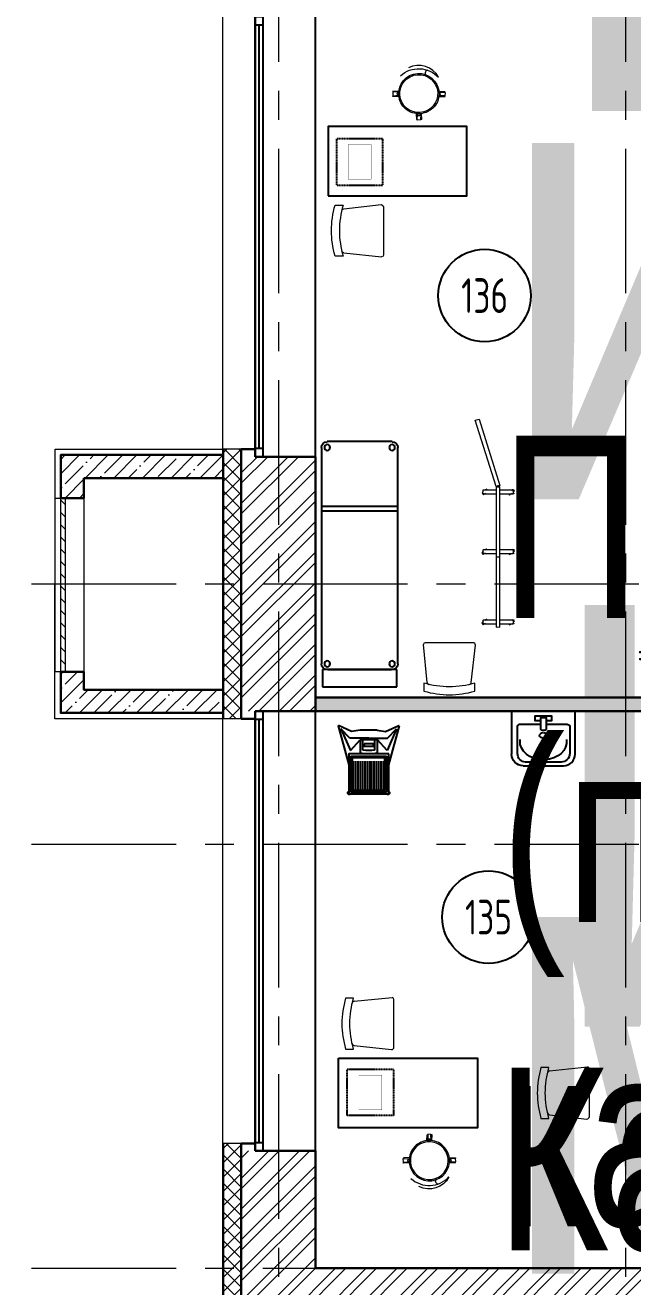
# Model space of a CAD drawing. Header units: millimetres. Extents: x -13407 to 8063098, y -54153 to 109271.
# Drawn here: x -2618 to 2632, y 27320 to 38225 of the extents above; entities that cross this region are included whole.
import ezdxf
from ezdxf.enums import TextEntityAlignment as Align

# ---------------------------------------------------------------- set-up
doc = ezdxf.new("R2018")
doc.units = ezdxf.units.MM
for name, pattern in [('ADSK_Сверху', [450, 300, -150]), ('CENTER', [2, 1.25, -0.25, 0.25, -0.25]), ('HIDDEN', [6, 4, -2])]:
    doc.linetypes.add(name, pattern=pattern)
doc.layers.get('Defpoints').update_dxf_attribs({"color": 6})
for name, color, linetype, lineweight in [('_0', 250, 'Continuous', 9), ('АР_Маркер экспликации', 239, 'Continuous', 13), ('АР_МосжилНии_Стены', 202, 'Continuous', 30), ('АР_Навесной фасад', 5, 'Continuous', 5), ('АР_Номер помещения', 1, 'Continuous', 25), ('АР_Оси', 193, 'Continuous', 9), ('АР_Перегородки газоблок', 165, 'Continuous', 30), ('АР_Перегородки газоблок_Штрих', 165, 'Continuous', 5), ('АР_Помещения_площадь', 19, 'Continuous', 9), ('АР_Сущ Несущая стена', 202, 'Continuous', 30), ('АР_Утеплитель', 250, 'Continuous', 9), ('АР_Штриховка кирпич', 250, 'Continuous', 9), ('АР_Штриховка монолит', 250, 'Continuous', 9), ('ТХ_ОСНОВНОЙ', 103, 'Continuous', 25)]:
    doc.layers.add(name, color=color, linetype=linetype, lineweight=lineweight)
doc.layers.add('АР_Названия помещений', color=124, linetype='Continuous', lineweight=5, plot=False)
for name, color, linetype in [('АР_новое окно', 160, 'Continuous'), ('ТХ_мебель_мед', 210, 'Continuous'), ('ТХ_обор_мед', 212, 'Continuous'), ('ТХ_сантехника', 253, 'Continuous')]:
    doc.layers.add(name, color=color, linetype=linetype)
doc.styles.add('ISOCPEUR', font='isocpeur.ttf', dxfattribs={"width": 0.7})
doc.styles.get("Standard").update_dxf_attribs({"font": 'arial.ttf'})
pattern_1 = [(45, (-951676.66, 109617.1), (-132.58252, 132.58252), []), (45, (-951588.28, 109617.1), (-132.58252, 132.58252), [])]

# ---------------------------------------------------------------- blocks, each defined once
blk = doc.blocks.new('*U392')
at = {"layer": 'АР_новое окно', "lineweight": 20}
for p, q in [((0, 3800), (-70, 3800)), ((0, 0), (-70, 0))]:
    blk.add_line(p, q, dxfattribs=at)
at = {"layer": 'АР_новое окно'}
for p, q in [((-70, 3800), (-70, 0)), ((-70, 0), (-70, 3800)), ((0, 3730), (-70, 3730)), ((-35, 3730), (-35, 70)), ((0, 3800), (0, 0)), ((0, 70), (-70, 70))]:
    blk.add_line(p, q, dxfattribs=at)
blk = doc.blocks.new('*U425')
at = {"layer": 'АР_новое окно', "lineweight": 20}
for p, q in [((0, 3800), (-70, 3800)), ((0, 0), (-70, 0))]:
    blk.add_line(p, q, dxfattribs=at)
at = {"layer": 'АР_новое окно'}
for p, q in [((-70, 3800), (-70, 0)), ((-70, 0), (-70, 3800)), ((0, 3730), (-70, 3730)), ((-35, 3730), (-35, 70)), ((0, 3800), (0, 0)), ((0, 70), (-70, 70))]:
    blk.add_line(p, q, dxfattribs=at)
blk = doc.blocks.new('*U605')
at = {"layer": 'Defpoints', "color": 7, "style": 'ISOCPEUR', "width": 0.7}
blk.add_attdef('ПЛОЩАДЬ_ПОМЕЩЕНИЯ', text='', height=200, dxfattribs=at).set_placement((8729, 1809), align=Align.MIDDLE_RIGHT)
at = {"layer": 'Defpoints', "color": 7, "style": 'ISOCPEUR', "width": 0.7, "flags": 1}
blk.add_attdef('КАТЕГОРИЯ', (-499, -2092), '', height=250, dxfattribs=at)
at = {"layer": 'АР_Номер помещения', "color": 7, "style": 'ISOCPEUR', "width": 0.7}
blk.add_attdef('НОМЕР_ПОМЕЩЕНИЯ', text='', height=300, dxfattribs=at).set_placement((6703, 2572), align=Align.MIDDLE_CENTER)
at = {"layer": 'АР_Помещения_площадь', "color": 7, "lineweight": 30, "width": 0.7, "flags": 104}
blk.add_attdef('ИМЯ_ПОМЕЩЕНИЯ', text='', height=100, dxfattribs=at).set_placement((158, 1217), align=Align.MIDDLE_CENTER)
blk = doc.blocks.new('*U628')
at = {"layer": 'Defpoints', "color": 7, "style": 'ISOCPEUR', "width": 0.7}
blk.add_attdef('ПЛОЩАДЬ_ПОМЕЩЕНИЯ', text='', height=200, dxfattribs=at).set_placement((652, 637), align=Align.MIDDLE_RIGHT)
at = {"layer": 'Defpoints', "color": 7, "style": 'ISOCPEUR', "width": 0.7, "flags": 1}
blk.add_attdef('КАТЕГОРИЯ', (-499, -2092), '', height=250, dxfattribs=at)
at = {"layer": 'АР_Номер помещения', "color": 7, "style": 'ISOCPEUR', "width": 0.7}
blk.add_attdef('НОМЕР_ПОМЕЩЕНИЯ', text='', height=300, dxfattribs=at).set_placement((224, 2314), align=Align.MIDDLE_CENTER)
at = {"layer": 'АР_Помещения_площадь', "color": 7, "lineweight": 30, "width": 0.7, "flags": 104}
blk.add_attdef('ИМЯ_ПОМЕЩЕНИЯ', text='', height=100, dxfattribs=at).set_placement((158, 1217), align=Align.MIDDLE_CENTER)
blk = doc.blocks.new('*U631')
at = {"layer": 'Defpoints', "color": 7}
blk.add_line((-11764, -648), (-12187, -648), dxfattribs=at)
at = {"layer": 'АР_Номер помещения', "color": 7}
blk.add_circle((-13711, 2711), 400, dxfattribs=at)
at = {"layer": 'Defpoints', "color": 7, "style": 'ISOCPEUR', "width": 0.7}
blk.add_attdef('ПЛОЩАДЬ_ПОМЕЩЕНИЯ', text='', height=200, dxfattribs=at).set_placement((-11760, -402), align=Align.MIDDLE_RIGHT)
at = {"layer": 'Defpoints', "color": 7, "style": 'ISOCPEUR', "width": 0.7, "flags": 1}
blk.add_attdef('КАТЕГОРИЯ', (-499, -2092), '', height=250, dxfattribs=at)
at = {"layer": 'АР_Номер помещения', "color": 7, "style": 'ISOCPEUR', "width": 0.7}
blk.add_attdef('НОМЕР_ПОМЕЩЕНИЯ', text='', height=300, dxfattribs=at).set_placement((-13711, 2711), align=Align.MIDDLE_CENTER)
at = {"layer": 'АР_Помещения_площадь', "color": 7, "lineweight": 30, "width": 0.7, "flags": 104}
blk.add_attdef('ИМЯ_ПОМЕЩЕНИЯ', text='', height=100, dxfattribs=at).set_placement((158, 1217), align=Align.MIDDLE_CENTER)
blk = doc.blocks.new('*U635')
at = {"layer": 'Defpoints', "color": 7}
blk.add_line((-12781, 371), (-13203, 371), dxfattribs=at)
at = {"layer": 'АР_Номер помещения', "color": 7}
blk.add_circle((-18503, 3294), 400, dxfattribs=at)
at = {"layer": 'Defpoints', "color": 7, "style": 'ISOCPEUR', "width": 0.7}
blk.add_attdef('ПЛОЩАДЬ_ПОМЕЩЕНИЯ', text='', height=200, dxfattribs=at).set_placement((-12776, 618), align=Align.MIDDLE_RIGHT)
at = {"layer": 'Defpoints', "color": 7, "style": 'ISOCPEUR', "width": 0.7, "flags": 1}
blk.add_attdef('КАТЕГОРИЯ', (-499, -2092), '', height=250, dxfattribs=at)
at = {"layer": 'АР_Номер помещения', "color": 7, "style": 'ISOCPEUR', "width": 0.7}
blk.add_attdef('НОМЕР_ПОМЕЩЕНИЯ', text='', height=300, dxfattribs=at).set_placement((-18503, 3294), align=Align.MIDDLE_CENTER)
at = {"layer": 'АР_Помещения_площадь', "color": 7, "lineweight": 30, "width": 0.7, "flags": 104}
blk.add_attdef('ИМЯ_ПОМЕЩЕНИЯ', text='', height=100, dxfattribs=at).set_placement((158, 1217), align=Align.MIDDLE_CENTER)
blk = doc.blocks.new('раковина большая')
for points in [[(0, 275), (-371, 275)], [(-365, 222), (-132, 222)], [(0, 275), (0, -275)], [(-439, -154), (-439, 154)], [(-111, 191), (-111, 21)], [(-164, 16), (-159, 21), (-53, 21), (-53, -26), (-159, -26)], [(-79, -26), (-79, -74), (-42, -74), (-42, 74), (-79, 74), (-79, 21)], [(-111, -26), (-111, -196)], [(-132, -228), (-365, -228)]]:
    blk.add_lwpolyline(points)
blk.add_lwpolyline([(-471, 175), (-471, -175, 0.414612), (-371, -275), (0, -275)], format="xyb")
for points in [[(-471, 175), (-471, 228), (-424, 275), (-371, 275)], [(-439, 154), (-439, 191), (-408, 222), (-365, 222)], [(-132, 222), (-122, 222), (-111, 212), (-111, 191)], [(-418, 0), (-418, 116), (-344, 206), (-254, 201)], [(-254, 201), (-249, 201), (-249, 201), (-244, 201)], [(-418, -11), (-418, -11), (-418, -5), (-418, 0)], [(-233, 0), (-233, 16), (-222, 32), (-212, 32)], [(-212, -32), (-222, -32), (-233, -21), (-233, 0)], [(-212, 32), (-196, 32), (-185, 16), (-185, 0)], [(-185, 0), (-185, -21), (-196, -32), (-212, -32)], [(-159, -26), (-169, -16), (-169, 0), (-164, 16)], [(-244, -201), (-339, -212), (-413, -127), (-418, -11)], [(-365, -228), (-408, -228), (-439, -196), (-439, -154)], [(-111, -196), (-111, -212), (-122, -228), (-132, -228)]]:
    blk.add_open_spline(points, degree=3)
blk = doc.blocks.new('стол с тумбой 1200х600')
blk.add_lwpolyline([(-19012, 19801), (-19012, 21001), (-19612, 21001), (-19612, 19801)], close=True)
at = {"linetype": 'HIDDEN', "ltscale": 0.1}
blk.add_lwpolyline([(-19505, 19875), (-19105, 19875), (-19105, 20275), (-19505, 20275)], close=True, dxfattribs=at)
blk = doc.blocks.new('М012')
at = {"layer": 'ТХ_мебель_мед', "lineweight": 0}
for points in [[(369567, -213307, 0.409091), (369742, -213133, 0.409091), (369567, -212958, 0.420501), (369393, -213133, 0.420501)], [(369567, -213297, 0.41129), (369731, -213133, 0.41129), (369567, -212969, 0.41129), (369403, -213133, 0.41129)]]:
    blk.add_lwpolyline(points, format="xyb", close=True, dxfattribs=at)
for points in [[(369498, -212974), (369483, -212921), (369488, -212921)], [(369536, -212958), (369525, -212910), (369520, -212916)], [(369393, -213159), (369345, -213170), (369345, -213180)], [(369403, -213201), (369356, -213212), (369356, -213207)], [(369631, -213291), (369647, -213344), (369641, -213344)], [(369588, -213307), (369604, -213355), (369610, -213350)]]:
    blk.add_lwpolyline(points, dxfattribs=at)
for points in [[(369530, -212958), (369514, -212910), (369488, -212921), (369504, -212969), (369509, -212953), (369520, -212953)], [(369393, -213164), (369345, -213180), (369350, -213207), (369403, -213191), (369387, -213191), (369382, -213175)], [(369626, -213297), (369641, -213344), (369610, -213355), (369599, -213302), (369610, -213313), (369620, -213313)]]:
    blk.add_lwpolyline(points, close=True, dxfattribs=at)
blk.add_lwpolyline([(369758, -213244, 0.40938), (369657, -212931, -0.409379), (369806, -213159)], format="xyb", dxfattribs=at)
for points in [[(369726, -213032), (369721, -213032), (369716, -213032), (369710, -213032)], [(369742, -213006), (369742, -213016), (369737, -213027), (369726, -213032)]]:
    blk.add_open_spline(points, degree=3, dxfattribs=at)
blk = doc.blocks.new('М018')
at = {"layer": 'ТХ_обор_мед', "ltscale": 100, "const_width": 2}
blk.add_lwpolyline([(-242944.5, 88359.5), (-242744.5, 88359.5), (-242744.5, 88059.5), (-242944.5, 88059.5)], close=True, dxfattribs=at)
blk = doc.blocks.new('М013')
at = {"lineweight": 0}
for points in [[(364128, -214788), (363800, -214756)], [(364128, -215169), (363805, -215206)]]:
    blk.add_lwpolyline(points, dxfattribs=at)
blk.add_lwpolyline([(364202, -215201), (364133, -215201, 0.144578), (364133, -214761), (364202, -214761, -0.144578)], format="xyb", close=True, dxfattribs=at)
for points in [[(363784, -214772), (363784, -214761), (363789, -214756), (363800, -214756)], [(363784, -215190), (363784, -215047), (363784, -214910), (363784, -214772)], [(364128, -214788), (364138, -214788), (364144, -214798), (364144, -214804)], [(363805, -215206), (363794, -215206), (363784, -215196), (363784, -215185)], [(364144, -215153), (364144, -215164), (364138, -215169), (364128, -215169)]]:
    blk.add_open_spline(points, degree=3, dxfattribs=at)
blk = doc.blocks.new('ВЕСЫ ЭЛЕКТРОННЫЕ С ЭЛЕКТРОННЫМ РОСТОМЕРОМ')
for p, q in [((-265, 162), (-260, 165)), ((-265, 162), (-173, -176)), ((-163, 56), (-241, 135)), ((-241, 135), (-159, -53)), ((-74, 124), (73, 124)), ((239, 135), (157, -53)), ((161, 56), (239, 135)), ((264, 162), (172, -176)), ((264, 162), (259, 165)), ((-1, 56), (-163, 56)), ((-159, -53), (-76, 41)), ((-76, -73), (-76, 41)), ((-76, 41), (74, 41)), ((-53, -48), (-53, 41)), ((-1, 56), (161, 56)), ((50, -48), (50, 41)), ((74, 41), (74, -73)), ((157, -53), (74, 41)), ((-155, -101), (-155, -411)), ((75, -101), (-155, -101)), ((155, -101), (75, -101)), ((155, -411), (155, -101)), ((-129, -385), (-129, -145)), ((-109, -385), (-109, -145)), ((-89, -385), (-89, -145)), ((-69, -385), (-69, -145)), ((-49, -385), (-49, -145)), ((-29, -385), (-29, -145)), ((-9, -385), (-9, -145)), ((11, -385), (11, -145)), ((31, -385), (31, -145)), ((51, -385), (51, -145)), ((71, -385), (71, -145)), ((91, -385), (91, -145)), ((111, -385), (111, -145)), ((131, -385), (131, -145)), ((-155, -411), (155, -411))]:
    blk.add_line(p, q)
for points in [[(-74, 124), (-147, 111), (-260, 165)], [(73, 124), (147, 111), (259, 165)], [(75, -115), (141, -115), (141, -395), (-139, -395), (-139, -115), (75, -115)]]:
    blk.add_lwpolyline(points)
for points in [[(39, 5), (39, -15), (-41, -15), (-41, 5)], [(-174, -81), (172, -81), (172, -426), (-174, -426)]]:
    blk.add_lwpolyline(points, close=True)
for centre, radius, start, end in [((-1, 273), 355, 257.7929, 282.2071), ((-1, 303), 355, 261.6522, 278.3478), ((-168, -419), 13, 116.3351, 324.8146), ((167, -419), 13, 215.1854, 63.6649)]:
    blk.add_arc(centre, radius, start, end)
blk = doc.blocks.new('137')
at = {"extrusion": (0.000470712, 6.19742e-05, 1)}
for p, q in [((7031710, 1186294, 0), (7031710, 1188164, 0)), ((7031760, 1188214, 0), (7032320, 1188214, 0)), ((7032370, 1188164, 0), (7032370, 1186294, 0)), ((7031715, 1187654, 0), (7032365, 1187654, 0)), ((7031715, 1187614, 0), (7032365, 1187614, 0)), ((7032315, 1186244, 0), (7031765, 1186244, 0))]:
    blk.add_line(p, q, dxfattribs=at)
at = {"linetype": 'ADSK_Сверху', "ltscale": 25, "elevation": 0}
blk.add_lwpolyline([(7031718, 1186244), (7032361, 1186244), (7032361, 1186094), (7031718, 1186094)], close=True, dxfattribs=at)
at = {"extrusion": (0.000470712, 6.19742e-05, 1)}
for centre in [(7031759, 1188163, 3384), (7032319, 1188163, 3384), (7031759, 1186293, 3384), (7032319, 1186293, 3384)]:
    blk.add_circle(centre, 25, dxfattribs=at)
for centre, start, end in [((7031759, 1188163, 3384), 90, 180), ((7032319, 1188163, 3384), 360, 90), ((7031759, 1186293, 3384), 180, 270), ((7032319, 1186293, 3384), 270, 360)]:
    blk.add_arc(centre, 50, start, end, dxfattribs=at)
blk = doc.blocks.new('ширма')
at = {"lineweight": 0}
for points in [[(858, 845), (849, 852), (1220, 1329), (1231, 1318), (1245, 1309), (874, 833), (865, 840)], [(1095, 1356), (1109, 1375)], [(1183, 1282), (1098, 1348)], [(1102, 1366), (1100, 1377), (1120, 1382), (1121, 1371)], [(1124, 1328), (1112, 1327), (1111, 1338)], [(1118, 1373), (1203, 1307)], [(1290, 1199), (1292, 1188), (1300, 1191), (1208, 1262)], [(1228, 1288), (1319, 1217)], [(1288, 1241), (1299, 1242), (1303, 1229)], [(1320, 1211), (1305, 1192), (1311, 1193), (1310, 1198)], [(722, 876), (736, 895)], [(729, 886), (728, 897), (747, 902), (748, 891)], [(745, 894), (830, 827)], [(485, 365), (476, 373), (847, 849), (859, 839), (872, 829), (501, 353), (492, 360)], [(810, 802), (726, 868)], [(751, 849), (740, 847), (738, 859)], [(917, 719), (919, 708), (927, 712), (836, 783)], [(855, 808), (946, 737)], [(915, 761), (926, 763), (931, 749)], [(947, 731), (932, 712), (938, 713), (937, 719)], [(405, 469), (419, 488)], [(493, 395), (408, 461)], [(414, 482), (414, 487), (433, 492), (434, 481)], [(434, 441), (426, 438), (421, 451)], [(428, 486), (513, 420)], [(481, 360), (474, 370), (-20, 26), (0, 0), (494, 344), (487, 355)], [(610, 304), (518, 375)], [(538, 400), (629, 330)], [(598, 354), (611, 359), (614, 342)], [(630, 324), (615, 305)]]:
    blk.add_lwpolyline(points, dxfattribs=at)
blk.add_lwpolyline([(622, 303, 0.044658), (623, 314), (623, 309), (604, 304), (603, 309)], format="xyb", dxfattribs=at)
blk.add_circle((487, 358), 5.98, dxfattribs=at)
for centre, radius, start, end in [((1101, 1348), 5.98, 142.0998, 232.1), ((1160, 1359), 57.8, 167.5769, 181.964), ((1160, 1359), 57.8, 198.1191, 218.7405), ((1116, 1367), 5.98, 52.0998, 142.1), ((1074, 1339), 57.8, 22.2117, 38.7405), ((1338, 1225), 57.8, 201.5634, 218.7404), ((1256, 1203), 57.8, 18.707, 38.7405), ((1317, 1211), 5.98, 322.0998, 52.1), ((1302, 1192), 5.98, 232.0998, 322.1), ((1256, 1203), 57.8, 347.5771, 354.9821), ((728, 869), 5.98, 142.0998, 232.1), ((787, 879), 57.8, 167.5769, 181.964), ((743, 888), 5.98, 52.0998, 142.1), ((701, 860), 57.8, 22.2117, 38.7405), ((787, 879), 57.8, 198.1191, 218.7405), ((965, 745), 57.8, 201.5634, 218.7404), ((930, 712), 5.98, 232.0998, 322.1), ((883, 723), 57.8, 18.707, 38.7405), ((883, 723), 57.8, 347.5771, 354.9821), ((944, 731), 5.98, 322.0998, 52.1), ((411, 461), 5.98, 142.0998, 232.1), ((470, 471), 57.8, 167.5772, 180.3158), ((470, 471), 57.8, 198.8826, 218.7406), ((426, 480), 5.98, 52.0998, 142.1), ((384, 452), 57.8, 21.3711, 38.7405), ((566, 316), 57.8, 16.2517, 38.7404), ((627, 324), 5.98, 322.0998, 52.1), ((651, 335), 57.8, 204.4307, 218.7406), ((612, 305), 5.98, 232.0998, 322.1)]:
    blk.add_arc(centre, radius, start, end, dxfattribs=at)

msp = doc.modelspace()

# ---------------------------------------------------------------- hatches: boundary and pattern name
at = {"layer": 'АР_Перегородки газоблок_Штрих', "ltscale": 100}
h = msp.add_hatch(dxfattribs=at)
h.set_pattern_fill('AR-CONC', color=256, scale=30)
h.set_pattern_definition([(50, (211803.85, -55205.68), (215.17805, -18.82564), [22.5, -247.5]), (355, (211803.85, -55205.68), (-41.6254, 225.65764), [18, -198]), (100.45144, (211821.79, -55207.25), (173.55265, 206.832), [19.12206, -210.34263]), (46.1842, (211803.85, -55145.68), (320.1724, -49.65578), [33.75, -371.25]), (96.63564, (211830.53, -55149.82), (280.3986, 292.2356), [28.6831, -315.51413]), (351.18416, (211803.85, -55145.68), (280.3986, 292.2356), [27, -297]), (21, (211833.85, -55160.68), (179.07212, -120.78567), [22.5, -247.5]), (326, (211833.85, -55160.68), (72.9946, 217.54501), [18, -198]), (71.45144, (211848.78, -55170.75), (252.06671, 96.75935), [19.12206, -210.34263]), (37.5, (211803.85, -55205.68), (3.647957, 99.868156), [0, -195.6, 0, -201, 0, -198.75]), (7.5, (211803.85, -55205.68), (78.92086, 118.323514), [0, -114.6, 0, -191.1, 0, -75.75]), (327.5, (211736.95, -55205.68), (160.14673, -6.766462), [0, -75, 0, -234, 0, -310.5]), (317.5, (211706.95, -55205.68), (174.95585, 30.031495), [0, -97.5, 0, -155.4, 0, -220.5])])
h.paths.add_polyline_path([(3560.1, 35229.2), (3440.1, 35229.2), (3441, 32415), (-110.2, 32415), (-110.2, 32295), (3439.5, 32295), (3440.1, 31686.3), (3560.1, 31686.3)])
at = {"layer": 'АР_Утеплитель', "ltscale": 100}
h = msp.add_hatch(dxfattribs=at)
h.set_pattern_fill('ANSI37', color=256, scale=700)
h.set_pattern_definition([(45, (-976790.155, 68022.145), (-61.871843, 61.871843), []), (135, (-976790.155, 68022.145), (-61.871843, -61.871843), [])])
h.paths.add_polyline_path([(-750.2, 32595), (-900.2, 32595), (-900.2, 32230), (-750.2, 32230)])
h.paths.add_polyline_path([(-750.2, 33945), (-900.2, 33945), (-900.2, 32595), (-750.2, 32595)])
h.paths.add_polyline_path([(-900.2, 33945), (-750.2, 33945), (-750.2, 34560), (-900.2, 34560)])
h = msp.add_hatch(dxfattribs=at)
h.set_pattern_fill('ANSI37', color=256, scale=700)
h.set_pattern_definition([(45, (-945096.63, 49153.53), (-61.871843, 61.871843), []), (135, (-945096.63, 49153.53), (-61.871843, -61.871843), [])])
h.paths.add_polyline_path([(29593.5, 11440), (29593.5, 11290), (21270, 11290), (21270, 6100), (13150, 6100), (13150, -250), (-250, -250), (-250, 9760), (6100, 9760), (6100, 26690), (-900.2, 26690), (-900.2, 28560), (-750.2, 28560), (-750.2, 26840), (6250, 26840), (6250, 9610), (-100, 9610), (-100, -100), (13000, -100), (13000, 6250), (21120, 6250), (21120, 11440)])
at = {"layer": 'АР_Штриховка кирпич', "ltscale": 100}
h = msp.add_hatch(dxfattribs=at)
h.set_pattern_fill('ANSI32', color=256, scale=500)
h.set_pattern_definition(pattern_1)
h.paths.add_polyline_path([(-110.2, 34495), (-750.2, 34495), (-750.2, 32295), (-110.2, 32295)])
h = msp.add_hatch(dxfattribs=at)
h.set_pattern_fill('ANSI31', color=256, scale=600, angle=-90)
h.set_pattern_definition([(315, (-116585.48, -136817.216), (53.033009, 53.033009), [])])
h.paths.add_polyline_path([(-2272.8, 34137.8), (-2272.8, 32636.3), (-2310.2, 32636.3), (-2310.2, 34137.8)])
h = msp.add_hatch(dxfattribs=at)
h.set_pattern_fill('ANSI32', color=256, scale=500)
h.set_pattern_definition(pattern_1)
h.paths.add_polyline_path([(-110.2, 28495), (-750.2, 28495), (-750.2, 26840), (6250, 26840), (6250, 27480), (-110.1, 27480)])
at = {"layer": 'АР_Штриховка монолит', "ltscale": 100}
h = msp.add_hatch(dxfattribs=at)
h.set_pattern_fill('ANSI35', color=256, scale=700)
h.set_pattern_definition([(45, (211803.85, -55205.68), (-123.74369, 123.74369), []), (45, (211927.6, -55205.68), (-123.74369, 123.74369), [218.75, -43.75, 0, -43.75])])
h.paths.add_polyline_path([(-2110.3, 32636.3), (-2311, 32636.3), (-2311, 34137.8), (-2110.2, 34137.8), (-2110.2, 34310.1), (-910.2, 34310.1), (-910.2, 34510), (-2310.2, 34510.1), (-2310.4, 32280.1), (-910.2, 32280), (-910.2, 32480), (-2110.3, 32480.1)])

# ---------------------------------------------------------------- linework, layer by layer
at = {"layer": '_0', "ltscale": 100}
msp.add_line((-2110.2, 34137.8), (-2110.2, 32636.3), dxfattribs=at)
for points in [[(-2110.2, 32636.3), (-2360.2, 32636.3), (-2360.2, 34137.8), (-2110.2, 34137.8)], [(-2360.2, 34137.8), (-2110.2, 34137.8)], [(-2110.2, 32636.3), (-2310.3, 32636.3)]]:
    msp.add_lwpolyline(points, dxfattribs=at)
msp.add_lwpolyline([(-2272.8, 34137.8), (-2272.8, 32636.3), (-2310.2, 32636.3), (-2310.2, 34137.8)], close=True, dxfattribs=at)
at = {"layer": 'АР_МосжилНии_Стены', "ltscale": 100}
for points in [[(-2310.2, 34137.8), (-2110.2, 34137.8)], [(-2110.2, 32636.3), (-2310.3, 32636.3)]]:
    msp.add_lwpolyline(points, dxfattribs=at)
at = {"layer": 'АР_Навесной фасад', "ltscale": 100}
for p, q in [((-910.2, 32360.1), (-910.2, 39413.3)), ((-900.2, 32360.1), (-900.2, 34560)), ((-910.2, 32845), (-910.2, 33945)), ((-900.2, 32845), (-900.2, 33945)), ((-910.2, 26680), (-910.2, 32475.1)), ((-900.2, 32230), (-900.2, 32475.1)), ((-900.2, 26690), (-900.2, 28560))]:
    msp.add_line(p, q, dxfattribs=at)
for points in [[(-750.2, 34560), (-910.2, 34560)], [(-750.2, 32230), (-910.2, 32230)], [(-750.2, 28560), (-910.2, 28560)]]:
    msp.add_lwpolyline(points, dxfattribs=at)
at = {"layer": 'АР_новое окно'}
for p, q in [((-110.2, 34495), (-110.2, 38295)), ((-110.2, 28495), (-110.2, 32295))]:
    msp.add_line(p, q, dxfattribs=at)
at = {"layer": 'АР_Оси', "linetype": 'CENTER', "ltscale": 1000}
for p, q in [((-430.1, 79157.5), (-430.1, 23425.1)), ((2569.9, 79157.5), (2569.9, 23425.1)), ((-12563.8, 33395), (70614.6, 33395)), ((-12563.8, 31145), (70614.6, 31145)), ((-12563.8, 27480), (71033.4, 27480))]:
    msp.add_line(p, q, dxfattribs=at)
at = {"layer": 'АР_Перегородки газоблок', "ltscale": 100}
for points in [[(-110.2, 32415), (3441, 32415)], [(-110.2, 32295), (3439.5, 32295)]]:
    msp.add_lwpolyline(points, dxfattribs=at)
at = {"layer": 'АР_Сущ Несущая стена', "color": 4, "lineweight": 15, "ltscale": 100}
for p, q in [((-631.3, 34495), (-631.3, 38295)), ((-631.3, 28495), (-631.3, 32295))]:
    msp.add_line(p, q, dxfattribs=at)
at = {"layer": 'АР_Сущ Несущая стена', "ltscale": 100}
for p, q in [((-750.2, 32230), (-750.2, 34560)), ((-631.3, 34560), (-750.2, 34560)), ((-631.3, 34495), (-631.3, 34560)), ((-631.3, 34495), (-110.2, 34495)), ((-631.3, 34495), (-110.2, 34495)), ((-110.2, 32295), (-110.2, 34495)), ((-631.3, 32295), (-110.2, 32295)), ((-631.3, 32295), (-110.2, 32295)), ((-631.3, 32230), (-631.3, 32295)), ((-631.3, 32230), (-750.2, 32230)), ((-750.2, 26840), (-750.2, 28560)), ((-631.3, 28560), (-750.2, 28560)), ((-631.3, 28495), (-631.3, 28560)), ((-631.3, 28495), (-110.2, 28495)), ((-631.3, 28495), (-110.2, 28495)), ((-110.2, 27480), (-110.2, 28495)), ((-110.2, 27480), (14685.5, 27480))]:
    msp.add_line(p, q, dxfattribs=at)
for points in [[(-2310.2, 34137.8), (-2310.2, 34510.1), (-910.2, 34510)], [(-2110.2, 34310.1), (-2110.2, 34137.8)], [(-910.2, 34310.1), (-2110.2, 34310.1)], [(-910.2, 32280), (-2310.3, 32280.1), (-2310.3, 32636.3)], [(-2110.3, 32636.3), (-2110.3, 32480.1), (-910.2, 32480)]]:
    msp.add_lwpolyline(points, dxfattribs=at)
at = {"layer": 'АР_Утеплитель', "ltscale": 0.25}
msp.add_lwpolyline([(-910.2, 32230), (-2360.4, 32230.1), (-2360.1, 34560.1), (-910.2, 34560)], dxfattribs=at)

# ---------------------------------------------------------------- block references
at = {"layer": 'АР_Маркер экспликации', "color": 7}
ref = msp.add_blockref('*U605', (-5350.2, 43050), dxfattribs=at)
lines = msp.add_mtext('\\W0.8000;Кладовая и моечная оборотной тары', dxfattribs={"layer": 'АР_Названия помещений', "insert": (1464.7, 44829.6), "char_height": 4013.531, "width": 926.94, "attachment_point": 1})
ref.add_attrib('ИМЯ_ПОМЕЩЕНИЯ', '', (1464.7, 44829.6), dxfattribs={"flags": 104}).embed_mtext(lines)
ref = msp.add_blockref('*U628', (1524.2, 40927.8), dxfattribs=at)
lines = msp.add_mtext('\\W0.8000;Комната инструктора\\P(с душем и санузлом)', dxfattribs={"layer": 'АР_Названия помещений', "insert": (1864.4, 42233), "char_height": 4748.858, "width": 1867.228, "attachment_point": 1})
ref.add_attrib('ИМЯ_ПОМЕЩЕНИЯ', '', (1864.4, 42233), dxfattribs={"flags": 104}).embed_mtext(lines)
ref = msp.add_blockref('*U631', (15063.1, 33176.7), dxfattribs=at)
ref.add_attrib('НОМЕР_ПОМЕЩЕНИЯ', '136', dxfattribs={"layer": 'АР_Номер помещения', "color": 7, "height": 300, "style": 'ISOCPEUR', "width": 0.7}).set_placement((1352.3, 35887.6), align=Align.MIDDLE_CENTER)
lines = msp.add_mtext('\\W0.8000;Процедурный (прививочный) кабинет', dxfattribs={"layer": 'АР_Названия помещений', "insert": (1488.6, 34677.8), "char_height": 1576.782, "width": 926.94, "attachment_point": 1})
ref.add_attrib('ИМЯ_ПОМЕЩЕНИЯ', '', (1488.6, 34677.8), dxfattribs={"flags": 104}).embed_mtext(lines)
ref.add_attrib('ПЛОЩАДЬ_ПОМЕЩЕНИЯ', '#####', dxfattribs={"layer": 'Defpoints', "color": 7, "height": 200, "style": 'ISOCPEUR', "width": 0.7}).set_placement((3303.5, 32774.9), align=Align.MIDDLE_RIGHT)
ref = msp.add_blockref('*U635', (19888.7, 27221.8), dxfattribs=at)
ref.add_attrib('НОМЕР_ПОМЕЩЕНИЯ', '135', dxfattribs={"layer": 'АР_Номер помещения', "color": 7, "height": 300, "style": 'ISOCPEUR', "width": 0.7}).set_placement((1386, 30515.5), align=Align.MIDDLE_CENTER)
lines = msp.add_mtext('\\W0.8000;Кабинет врача', dxfattribs={"layer": 'АР_Названия помещений', "insert": (1446.3, 29212.8), "char_height": 1576.782, "width": 926.94, "attachment_point": 1})
ref.add_attrib('ИМЯ_ПОМЕЩЕНИЯ', '', (1446.3, 29212.8), dxfattribs={"flags": 104}).embed_mtext(lines)
ref.add_attrib('ПЛОЩАДЬ_ПОМЕЩЕНИЯ', '#####', dxfattribs={"layer": 'Defpoints', "color": 7, "height": 200, "style": 'ISOCPEUR', "width": 0.7}).set_placement((7113, 27839.5), align=Align.MIDDLE_RIGHT)
at = {"layer": 'АР_новое окно', "xscale": -1, "rotation": 180}
for name, p in [('*U425', (-561.3, 38295)), ('*U392', (-561.3, 32295))]:
    msp.add_blockref(name, p, dxfattribs=at)
at = {"layer": 'ТХ_мебель_мед'}
for name, p, rotation in [('стол с тумбой 1200х600', (-19801.9, 17737.1), 270), ('М013', (364262.4, -178531.9), 180)]:
    msp.add_blockref(name, p, dxfattribs=dict(at, rotation=rotation))
at = {"layer": 'ТХ_мебель_мед', "xscale": -1}
for name, p, rotation in [('ширма', (1303.7, 34820.2), 142.1442435629785), ('М013', (-213932.7, 396671.2), 90), ('стол с тумбой 1200х600', (-19711.3, 48307.1), 270)]:
    msp.add_blockref(name, p, dxfattribs=dict(at, rotation=rotation))
for name, p in [('137', (7032312.1, -1153588.5, -0.1)), ('М013', (364353, 244576.1)), ('М013', (366041.2, 243976.1))]:
    msp.add_blockref(name, p, dxfattribs=at)
at = {"layer": 'ТХ_обор_мед', "xscale": -1}
msp.add_blockref('М018', (-242571.8, -51165.3), dxfattribs=at)
at = {"layer": 'ТХ_обор_мед', "lineweight": 5, "extrusion": (-0.000470712, 6.19742e-05, 1), "xscale": -1, "rotation": 1.672165925725721e-06}
msp.add_blockref('ВЕСЫ ЭЛЕКТРОННЫЕ С ЭЛЕКТРОННЫМ РОСТОМЕРОМ', (349.9, 32007.5, 1.8), dxfattribs=at)
at = {"layer": 'ТХ_обор_мед', "rotation": 180}
msp.add_blockref('М018', (-242481.1, 117209.5), dxfattribs=at)
at = {"layer": 'ТХ_ОСНОВНОЙ', "xscale": -1, "rotation": 285.5889964700162}
msp.add_blockref('М012', (305391.5, -261062.1), dxfattribs=at)
at = {"layer": 'ТХ_ОСНОВНОЙ', "rotation": 254.4110035299838}
msp.add_blockref('М012', (305482.2, 327106.3), dxfattribs=at)
at = {"layer": 'ТХ_сантехника', "ltscale": 100, "rotation": 90}
msp.add_blockref('раковина большая', (1859.2, 32295), dxfattribs=at)
msp.add_blockref('раковина большая', (1859.2, 32295), dxfattribs=at)
msp.add_blockref('раковина большая', (1859.2, 32295), dxfattribs=at)
msp.add_blockref('раковина большая', (1859.2, 32295), dxfattribs=at)

doc.saveas('drawing.dxf')
